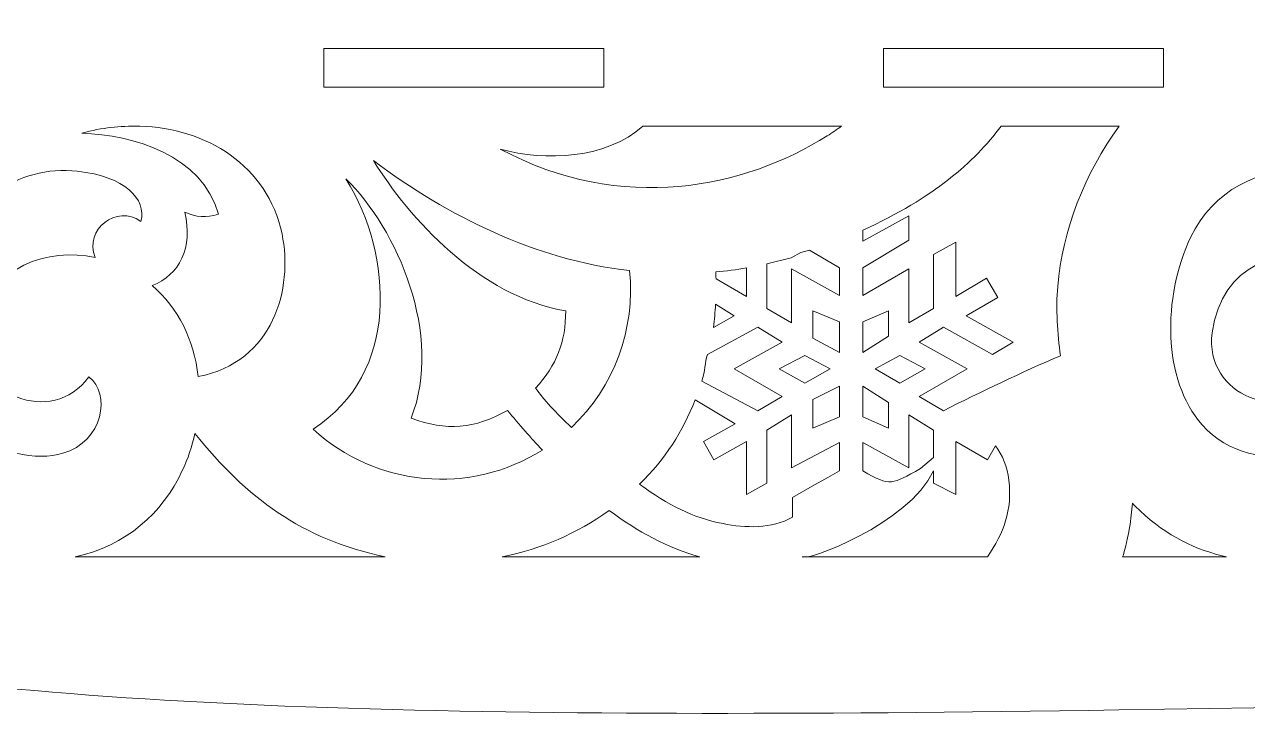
# Model space of a CAD drawing. Header units: centimetres. Extents: x -26.8 to 35.6, y -16.5 to 21.6.
# Drawn here: x 5 to 14.44, y -16.5 to -11.13 of the extents above; entities that cross this region are included whole.
import ezdxf

# ---------------------------------------------------------------- set-up
doc = ezdxf.new("R2010")
doc.units = ezdxf.units.CM
doc.header["$MEASUREMENT"] = 0
doc.layers.add('layer 1', color=7, linetype='Continuous')

msp = doc.modelspace()

# ---------------------------------------------------------------- linework, layer by layer
at = {"layer": 'layer 1', "color": 142, "lineweight": 9}
for points, knots in [([(4.84642, -4.8009), (4.84642, -4.8009), (4.84642, -5.23277), (4.84642, -5.23277), (4.84642, -5.23277), (4.1552, -5.89068), (3.75443, -6.55024), (3.58727, -7.25544), (3.58727, -7.25544), (3.35463, -8.23695), (3.58374, -9.24849), (4.11962, -10.42192), (4.11962, -10.42192), (4.17971, -10.55349), (4.2239, -10.67525), (4.25414, -10.78747), (4.25414, -10.78747), (4.25414, -10.78747), (4.10027, -10.98792), (4.10027, -10.98792), (4.10027, -10.98792), (4.10027, -10.98792), (3.92292, -11.0145), (3.92292, -11.0145), (3.92292, -11.0145), (3.92292, -11.0145), (4.08626, -10.7936), (4.08626, -10.7936), (4.08626, -10.7936), (4.08626, -10.7936), (4.01551, -10.73665), (4.01551, -10.73665), (4.01551, -10.73665), (4.01551, -10.73665), (3.79522, -11.0283), (3.79522, -11.0283), (3.79522, -11.0283), (3.76733, -10.96115), (3.75592, -10.92126), (3.66855, -10.86507), (3.66855, -10.86507), (3.66855, -10.86507), (4.00325, -10.72605), (4.00325, -10.72605), (4.00325, -10.72605), (4.00325, -10.72605), (3.96989, -10.64571), (3.96989, -10.64571), (3.96989, -10.64571), (3.96989, -10.64571), (3.71747, -10.74663), (3.71747, -10.74663), (3.71747, -10.74663), (3.71747, -10.74663), (3.78791, -10.5761), (3.78791, -10.5761), (3.78791, -10.5761), (3.78791, -10.5761), (4.04228, -10.47044), (4.04228, -10.47044), (4.04228, -10.47044), (4.04228, -10.47044), (4.00223, -10.39289), (4.00223, -10.39289), (4.00223, -10.39289), (4.00223, -10.39289), (3.83683, -10.45767), (3.83683, -10.45767), (3.83683, -10.45767), (3.83683, -10.45767), (3.89162, -10.32502), (3.89162, -10.32502), (3.89162, -10.32502), (3.89162, -10.32502), (3.81109, -10.29176), (3.81109, -10.29176), (3.81109, -10.29176), (3.81109, -10.29176), (3.75629, -10.4244), (3.75629, -10.4244), (3.75629, -10.4244), (3.75629, -10.4244), (3.68483, -10.26179), (3.68483, -10.26179), (3.68483, -10.26179), (3.68483, -10.26179), (3.60172, -10.28846), (3.60172, -10.28846), (3.60172, -10.28846), (3.60172, -10.28846), (3.70738, -10.54283), (3.70738, -10.54283), (3.70738, -10.54283), (3.70738, -10.54283), (3.63694, -10.71337), (3.63694, -10.71337), (3.63694, -10.71337), (3.63694, -10.71337), (3.52932, -10.46374), (3.52932, -10.46374), (3.52932, -10.46374), (3.52932, -10.46374), (3.449, -10.4971), (3.449, -10.4971), (3.449, -10.4971), (3.449, -10.4971), (3.58802, -10.8318), (3.58802, -10.8318), (3.58802, -10.8318), (3.58802, -10.8318), (3.57185, -10.83067), (3.57185, -10.83067), (3.57185, -10.83067), (3.50793, -10.81536), (3.44501, -10.82449), (3.38308, -10.85807), (3.38308, -10.85807), (3.38308, -10.85807), (3.42809, -10.49401), (3.42809, -10.49401), (3.42809, -10.49401), (3.42809, -10.49401), (3.33777, -10.48443), (3.33777, -10.48443), (3.33777, -10.48443), (3.33777, -10.48443), (3.30233, -10.75817), (3.30233, -10.75817), (3.30233, -10.75817), (3.30233, -10.75817), (3.1907, -10.61223), (3.1907, -10.61223), (3.1907, -10.61223), (3.1907, -10.61223), (3.23087, -10.34046), (3.23087, -10.34046), (3.23087, -10.34046), (3.23087, -10.34046), (3.14251, -10.32615), (3.14251, -10.32615), (3.14251, -10.32615), (3.14251, -10.32615), (3.11666, -10.50957), (3.11666, -10.50957), (3.11666, -10.50957), (3.11666, -10.50957), (3.02563, -10.39432), (3.02563, -10.39432), (3.02563, -10.39432), (3.02563, -10.39432), (2.95838, -10.44972), (2.95838, -10.44972), (2.95838, -10.44972), (2.95838, -10.44972), (3.04467, -10.563), (3.04467, -10.563), (3.04467, -10.563), (3.04467, -10.563), (2.86126, -10.53717), (2.86126, -10.53717), (2.86126, -10.53717), (2.86126, -10.53717), (2.85642, -10.62943), (2.85642, -10.62943), (2.85642, -10.62943), (2.85642, -10.62943), (3.11872, -10.66568), (3.11872, -10.66568), (3.11872, -10.66568), (3.11872, -10.66568), (3.23705, -10.80884), (3.23705, -10.80884), (3.23705, -10.80884), (3.23705, -10.80884), (2.96137, -10.77814), (2.96137, -10.77814), (2.96137, -10.77814), (2.96137, -10.77814), (2.95373, -10.86372), (2.95373, -10.86372), (2.95373, -10.86372), (2.95373, -10.86372), (3.31109, -10.91151), (3.31109, -10.91151), (3.31109, -10.91151), (3.29802, -10.94313), (3.26762, -10.95003), (3.25301, -10.99843), (3.25301, -10.99843), (3.25301, -10.99843), (3.23282, -11.101), (3.23282, -11.101), (3.23282, -11.101), (3.23282, -11.101), (2.94591, -10.88268), (2.94591, -10.88268), (2.94591, -10.88268), (2.94591, -10.88268), (2.88896, -10.95342), (2.88896, -10.95342), (2.88896, -10.95342), (2.88896, -10.95342), (3.1079, -11.12149), (3.1079, -11.12149), (3.1079, -11.12149), (3.1079, -11.12149), (2.92109, -11.14415), (2.92109, -11.14415), (2.92109, -11.14415), (2.92109, -11.14415), (2.71163, -10.97999), (2.71163, -10.97999), (2.71163, -10.97999), (2.71163, -10.97999), (2.64993, -11.04878), (2.64993, -11.04878), (2.64993, -11.04878), (2.64993, -11.04878), (2.79617, -11.16464), (2.79617, -11.16464), (2.79617, -11.16464), (2.79617, -11.16464), (2.65703, -11.17926), (2.65703, -11.17926), (2.65703, -11.17926), (2.65703, -11.17926), (2.66363, -11.27071), (2.66363, -11.27071), (2.66363, -11.27071), (2.66363, -11.27071), (2.80946, -11.25332), (2.80946, -11.25332), (2.80946, -11.25332), (2.80946, -11.25332), (2.70029, -11.39676), (2.70029, -11.39676), (2.70029, -11.39676), (2.70029, -11.39676), (2.773, -11.44898), (2.773, -11.44898), (2.773, -11.44898), (2.773, -11.44898), (2.93437, -11.23281), (2.93437, -11.23281), (2.93437, -11.23281), (2.93437, -11.23281), (3.11645, -11.20821), (3.11645, -11.20821), (3.11645, -11.20821), (3.11645, -11.20821), (2.94839, -11.42715), (2.94839, -11.42715), (2.94839, -11.42715), (2.94839, -11.42715), (3.02108, -11.47936), (3.02108, -11.47936), (3.02108, -11.47936), (3.02108, -11.47936), (3.24693, -11.2011), (3.24693, -11.2011), (3.24693, -11.2011), (3.26711, -11.26859), (3.30841, -11.32077), (3.37082, -11.35764), (3.37082, -11.35764), (3.37082, -11.35764), (3.03612, -11.49666), (3.03612, -11.49666), (3.03612, -11.49666), (3.03612, -11.49666), (3.07145, -11.57225), (3.07145, -11.57225), (3.07145, -11.57225), (3.07145, -11.57225), (3.32386, -11.47133), (3.32386, -11.47133), (3.32386, -11.47133), (3.32386, -11.47133), (3.25341, -11.64188), (3.25341, -11.64188), (3.25341, -11.64188), (3.25341, -11.64188), (2.9997, -11.74596), (2.9997, -11.74596), (2.9997, -11.74596), (2.9997, -11.74596), (3.03584, -11.8269), (3.03584, -11.8269), (3.03584, -11.8269), (2.96998, -11.79882), (2.90871, -11.76319), (2.85409, -11.72001), (2.85409, -11.72001), (2.66264, -11.56872), (2.55992, -11.29032), (2.66483, -10.87378), (2.66483, -10.87378), (2.87764, -10.02887), (2.61896, -9.18528), (2.05139, -8.56407), (2.05139, -8.56407), (1.53584, -7.99979), (0.74898, -7.61266), (-0.02704, -7.71999), (-0.02704, -7.71999), (-1.76756, -7.96071), (-2.49136, -9.41636), (-2.28879, -11.06447), (-2.28879, -11.06447), (-2.25303, -11.35541), (-2.18869, -11.65354), (-2.09713, -11.95297), (-2.09713, -11.95297), (-2.53066, -12.02925), (-2.93147, -12.29967), (-3.09073, -12.78345), (-3.09073, -12.78345), (-3.17917, -13.05393), (-3.14464, -13.42868), (-2.89771, -13.67296), (-2.89771, -13.67296), (-2.69338, -13.84765), (-2.44156, -13.86374), (-2.24408, -13.67296), (-2.24408, -13.67296), (-2.02462, -13.4463), (-2.19974, -13.05393), (-2.50488, -13.09245), (-2.50488, -13.09245), (-2.57292, -12.86175), (-2.41921, -12.74391), (-2.20175, -12.72278), (-2.20175, -12.72278), (-2.01841, -12.7072), (-1.78934, -12.84021), (-1.54444, -13.2216), (-1.54444, -13.2216), (-1.51234, -13.27746), (-1.47937, -13.33235), (-1.44574, -13.38729), (-1.44574, -13.38729), (-0.60531, -14.74457), (0.68234, -15.54025), (2.88113, -15.97827), (2.88113, -15.97827), (5.1754, -16.43532), (8.50024, -16.4997), (13.44697, -16.42566), (13.44697, -16.42566), (21.028, -16.31219), (24.83377, -16.28059), (30.88033, -16.28059), (30.88033, -16.28059), (31.15996, -16.28059), (31.41601, -16.22653), (31.64716, -16.12902), (31.64716, -16.12902), (31.64716, -16.12902), (31.73483, -16.12921), (31.73483, -16.12921), (31.73483, -16.12921), (31.73483, -16.11726), (31.74025, -16.10121), (31.75049, -16.08167), (31.75049, -16.08167), (32.28825, -15.81606), (32.68076, -15.30851), (32.90928, -14.70667), (32.90928, -14.70667), (33.50025, -13.15028), (32.95017, -10.94482), (30.95821, -10.80927), (30.95821, -10.80927), (30.08332, -10.74975), (29.64519, -10.92348), (29.22143, -11.13954), (29.22143, -11.13954), (29.22143, -11.13954), (29.22143, -7.15337), (29.22143, -7.15337), (29.22143, -7.15337), (30.33227, -7.18737), (31.56461, -6.38024), (31.99576, -5.46758), (31.99576, -5.46758), (32.42334, -4.56247), (32.36706, -3.33358), (32.09557, -2.36317), (32.09557, -2.36317), (32.21422, -2.40063), (32.33872, -2.42079), (32.46535, -2.42509), (32.46535, -2.42509), (33.21542, -2.48088), (33.83092, -2.02147), (34.14797, -1.39612), (34.14797, -1.39612), (34.6396, -0.42645), (34.2439, 0.99315), (33.48503, 1.68193), (33.48503, 1.68193), (33.44617, 1.71636), (33.40682, 1.74798), (33.36684, 1.77771), (33.36684, 1.77771), (33.23649, 1.88685), (33.0941, 1.98201), (32.94236, 2.05569), (32.94236, 2.05569), (32.17844, 2.43216), (31.14628, 2.36916), (30.33137, 1.8756), (30.33137, 1.8756), (29.51665, 1.38234), (28.92137, 0.45717), (28.58218, -0.40301), (28.58218, -0.40301), (28.24358, -1.26214), (28.16539, -2.05898), (27.98459, -2.68068), (27.98459, -2.68068), (27.80308, -3.30373), (27.52399, -3.75035), (27.20112, -3.99531), (27.20112, -3.99531), (26.93122, -4.20515), (26.63365, -4.26861), (26.4139, -4.1111), (26.4139, -4.1111), (26.4139, -4.1111), (26.41396, -4.11099), (26.41396, -4.11099), (26.41396, -4.11099), (26.64406, -3.67954), (26.34985, -3.38979), (26.05813, -3.41922), (26.05813, -3.41922), (24.93722, -3.30258), (23.26552, -6.41525), (22.16064, -7.07092), (22.16064, -7.07092), (21.04657, -7.73205), (20.59367, -7.80062), (19.5238, -7.27824), (19.5238, -7.27824), (20.04965, -7.41164), (20.83328, -7.32839), (21.0028, -6.74997), (21.0028, -6.74997), (20.86407, -6.70728), (20.73121, -6.69367), (20.58693, -6.70728), (20.58693, -6.70728), (20.84588, -6.44769), (20.95264, -6.07724), (20.82184, -5.74948), (20.82184, -5.74948), (20.72785, -5.51394), (20.60211, -5.46087), (20.44587, -5.40665), (20.44587, -5.40665), (19.88203, -5.21101), (19.70006, -6.06537), (20.30275, -6.07364), (20.30275, -6.07364), (20.31653, -6.2999), (20.15375, -6.49359), (19.90626, -6.60726), (19.90626, -6.60726), (19.61416, -6.74571), (19.20769, -6.76972), (18.72524, -6.64992), (18.72524, -6.64992), (18.244, -6.53014), (17.68969, -6.26334), (16.98849, -6.16329), (16.98849, -6.16329), (16.37581, -6.07599), (15.65131, -6.11244), (15.04132, -6.38903), (15.04132, -6.38903), (15.04132, -6.38903), (15.04104, -6.38912), (15.04104, -6.38912), (15.04104, -6.38912), (14.4297, -6.58739), (13.15729, -7.25176), (12.28644, -7.07786), (12.28644, -7.07786), (11.25346, -6.86925), (10.03063, -6.16289), (9.36955, -4.73433), (9.36955, -4.73433), (9.78798, -5.3146), (10.62529, -5.90068), (11.23121, -5.47378), (11.23121, -5.47378), (11.12651, -5.31328), (11.00556, -5.18654), (10.85269, -5.07692), (10.85269, -5.07692), (11.3053, -5.04129), (11.69161, -4.76636), (11.81078, -4.33098), (11.81078, -4.33098), (11.89642, -4.01807), (11.81242, -3.85839), (11.69917, -3.6716), (11.69917, -3.6716), (11.29042, -2.99746), (10.46302, -3.68635), (11.0522, -4.20852), (11.0522, -4.20852), (10.89433, -4.44382), (10.58669, -4.49637), (10.25601, -4.39758), (10.25601, -4.39758), (9.86248, -4.28526), (9.44267, -3.96232), (9.05683, -3.4325), (9.05683, -3.4325), (8.67215, -2.90373), (8.32673, -2.16738), (7.70978, -1.47051), (7.70978, -1.47051), (7.09192, -0.77286), (6.20579, -0.11046), (5.25514, 0.05294), (5.25514, 0.05294), (4.3042, 0.21654), (3.29039, -0.11676), (2.68355, -0.77025), (2.68355, -0.77025), (2.10118, -1.39032), (1.79369, -2.16375), (2.05817, -3.37631), (2.05817, -3.37631), (2.32264, -4.58888), (3.27386, -5.41633), (4.66181, -4.89658), (4.66181, -4.89658), (4.72564, -4.86875), (4.78738, -4.83685), (4.84642, -4.8009)], [0, 0, 0, 0, 0.0072993, 0.0072993, 0.0072993, 0.0072993, 0.0145985, 0.0145985, 0.0145985, 0.0145985, 0.0218978, 0.0218978, 0.0218978, 0.0218978, 0.0291971, 0.0291971, 0.0291971, 0.0291971, 0.0364964, 0.0364964, 0.0364964, 0.0364964, 0.0437956, 0.0437956, 0.0437956, 0.0437956, 0.0510949, 0.0510949, 0.0510949, 0.0510949, 0.0583942, 0.0583942, 0.0583942, 0.0583942, 0.0656934, 0.0656934, 0.0656934, 0.0656934, 0.0729927, 0.0729927, 0.0729927, 0.0729927, 0.080292, 0.080292, 0.080292, 0.080292, 0.0875912, 0.0875912, 0.0875912, 0.0875912, 0.0948905, 0.0948905, 0.0948905, 0.0948905, 0.1021898, 0.1021898, 0.1021898, 0.1021898, 0.1094891, 0.1094891, 0.1094891, 0.1094891, 0.1167883, 0.1167883, 0.1167883, 0.1167883, 0.1240876, 0.1240876, 0.1240876, 0.1240876, 0.1313869, 0.1313869, 0.1313869, 0.1313869, 0.1386861, 0.1386861, 0.1386861, 0.1386861, 0.1459854, 0.1459854, 0.1459854, 0.1459854, 0.1532847, 0.1532847, 0.1532847, 0.1532847, 0.1605839, 0.1605839, 0.1605839, 0.1605839, 0.1678832, 0.1678832, 0.1678832, 0.1678832, 0.1751825, 0.1751825, 0.1751825, 0.1751825, 0.1824818, 0.1824818, 0.1824818, 0.1824818, 0.189781, 0.189781, 0.189781, 0.189781, 0.1970803, 0.1970803, 0.1970803, 0.1970803, 0.2043796, 0.2043796, 0.2043796, 0.2043796, 0.2116788, 0.2116788, 0.2116788, 0.2116788, 0.2189781, 0.2189781, 0.2189781, 0.2189781, 0.2262774, 0.2262774, 0.2262774, 0.2262774, 0.2335766, 0.2335766, 0.2335766, 0.2335766, 0.2408759, 0.2408759, 0.2408759, 0.2408759, 0.2481752, 0.2481752, 0.2481752, 0.2481752, 0.2554745, 0.2554745, 0.2554745, 0.2554745, 0.2627737, 0.2627737, 0.2627737, 0.2627737, 0.270073, 0.270073, 0.270073, 0.270073, 0.2773723, 0.2773723, 0.2773723, 0.2773723, 0.2846715, 0.2846715, 0.2846715, 0.2846715, 0.2919708, 0.2919708, 0.2919708, 0.2919708, 0.2992701, 0.2992701, 0.2992701, 0.2992701, 0.3065693, 0.3065693, 0.3065693, 0.3065693, 0.3138686, 0.3138686, 0.3138686, 0.3138686, 0.3211679, 0.3211679, 0.3211679, 0.3211679, 0.3284672, 0.3284672, 0.3284672, 0.3284672, 0.3357664, 0.3357664, 0.3357664, 0.3357664, 0.3430657, 0.3430657, 0.3430657, 0.3430657, 0.350365, 0.350365, 0.350365, 0.350365, 0.3576642, 0.3576642, 0.3576642, 0.3576642, 0.3649635, 0.3649635, 0.3649635, 0.3649635, 0.3722628, 0.3722628, 0.3722628, 0.3722628, 0.379562, 0.379562, 0.379562, 0.379562, 0.3868613, 0.3868613, 0.3868613, 0.3868613, 0.3941606, 0.3941606, 0.3941606, 0.3941606, 0.4014599, 0.4014599, 0.4014599, 0.4014599, 0.4087591, 0.4087591, 0.4087591, 0.4087591, 0.4160584, 0.4160584, 0.4160584, 0.4160584, 0.4233577, 0.4233577, 0.4233577, 0.4233577, 0.4306569, 0.4306569, 0.4306569, 0.4306569, 0.4379562, 0.4379562, 0.4379562, 0.4379562, 0.4452555, 0.4452555, 0.4452555, 0.4452555, 0.4525547, 0.4525547, 0.4525547, 0.4525547, 0.459854, 0.459854, 0.459854, 0.459854, 0.4671533, 0.4671533, 0.4671533, 0.4671533, 0.4744526, 0.4744526, 0.4744526, 0.4744526, 0.4817518, 0.4817518, 0.4817518, 0.4817518, 0.4890511, 0.4890511, 0.4890511, 0.4890511, 0.4963504, 0.4963504, 0.4963504, 0.4963504, 0.5036496, 0.5036496, 0.5036496, 0.5036496, 0.5109489, 0.5109489, 0.5109489, 0.5109489, 0.5182482, 0.5182482, 0.5182482, 0.5182482, 0.5255474, 0.5255474, 0.5255474, 0.5255474, 0.5328467, 0.5328467, 0.5328467, 0.5328467, 0.540146, 0.540146, 0.540146, 0.540146, 0.5474453, 0.5474453, 0.5474453, 0.5474453, 0.5547445, 0.5547445, 0.5547445, 0.5547445, 0.5620438, 0.5620438, 0.5620438, 0.5620438, 0.5693431, 0.5693431, 0.5693431, 0.5693431, 0.5766423, 0.5766423, 0.5766423, 0.5766423, 0.5839416, 0.5839416, 0.5839416, 0.5839416, 0.5912409, 0.5912409, 0.5912409, 0.5912409, 0.5985401, 0.5985401, 0.5985401, 0.5985401, 0.6058394, 0.6058394, 0.6058394, 0.6058394, 0.6131387, 0.6131387, 0.6131387, 0.6131387, 0.620438, 0.620438, 0.620438, 0.620438, 0.6277372, 0.6277372, 0.6277372, 0.6277372, 0.6350365, 0.6350365, 0.6350365, 0.6350365, 0.6423358, 0.6423358, 0.6423358, 0.6423358, 0.649635, 0.649635, 0.649635, 0.649635, 0.6569343, 0.6569343, 0.6569343, 0.6569343, 0.6642336, 0.6642336, 0.6642336, 0.6642336, 0.6715328, 0.6715328, 0.6715328, 0.6715328, 0.6788321, 0.6788321, 0.6788321, 0.6788321, 0.6861314, 0.6861314, 0.6861314, 0.6861314, 0.6934307, 0.6934307, 0.6934307, 0.6934307, 0.7007299, 0.7007299, 0.7007299, 0.7007299, 0.7080292, 0.7080292, 0.7080292, 0.7080292, 0.7153285, 0.7153285, 0.7153285, 0.7153285, 0.7226277, 0.7226277, 0.7226277, 0.7226277, 0.729927, 0.729927, 0.729927, 0.729927, 0.7372263, 0.7372263, 0.7372263, 0.7372263, 0.7445255, 0.7445255, 0.7445255, 0.7445255, 0.7518248, 0.7518248, 0.7518248, 0.7518248, 0.7591241, 0.7591241, 0.7591241, 0.7591241, 0.7664234, 0.7664234, 0.7664234, 0.7664234, 0.7737226, 0.7737226, 0.7737226, 0.7737226, 0.7810219, 0.7810219, 0.7810219, 0.7810219, 0.7883212, 0.7883212, 0.7883212, 0.7883212, 0.7956204, 0.7956204, 0.7956204, 0.7956204, 0.8029197, 0.8029197, 0.8029197, 0.8029197, 0.810219, 0.810219, 0.810219, 0.810219, 0.8175182, 0.8175182, 0.8175182, 0.8175182, 0.8248175, 0.8248175, 0.8248175, 0.8248175, 0.8321168, 0.8321168, 0.8321168, 0.8321168, 0.8394161, 0.8394161, 0.8394161, 0.8394161, 0.8467153, 0.8467153, 0.8467153, 0.8467153, 0.8540146, 0.8540146, 0.8540146, 0.8540146, 0.8613139, 0.8613139, 0.8613139, 0.8613139, 0.8686131, 0.8686131, 0.8686131, 0.8686131, 0.8759124, 0.8759124, 0.8759124, 0.8759124, 0.8832117, 0.8832117, 0.8832117, 0.8832117, 0.8905109, 0.8905109, 0.8905109, 0.8905109, 0.8978102, 0.8978102, 0.8978102, 0.8978102, 0.9051095, 0.9051095, 0.9051095, 0.9051095, 0.9124088, 0.9124088, 0.9124088, 0.9124088, 0.919708, 0.919708, 0.919708, 0.919708, 0.9270073, 0.9270073, 0.9270073, 0.9270073, 0.9343066, 0.9343066, 0.9343066, 0.9343066, 0.9416058, 0.9416058, 0.9416058, 0.9416058, 0.9489051, 0.9489051, 0.9489051, 0.9489051, 0.9562044, 0.9562044, 0.9562044, 0.9562044, 0.9635036, 0.9635036, 0.9635036, 0.9635036, 0.9708029, 0.9708029, 0.9708029, 0.9708029, 0.9781022, 0.9781022, 0.9781022, 0.9781022, 0.9854015, 0.9854015, 0.9854015, 0.9854015, 1, 1, 1, 1]), ([(9.19247, -11.31333), (9.19247, -11.31333), (9.46916, -11.31333), (9.46916, -11.31333), (9.46916, -11.31333), (9.46916, -11.31333), (9.46916, -11.61333), (9.46916, -11.61333), (9.46916, -11.61333), (9.46916, -11.61333), (7.3078, -11.61333), (7.3078, -11.61333), (7.3078, -11.61333), (7.3078, -11.61333), (7.3078, -11.31333), (7.3078, -11.31333), (7.3078, -11.31333), (7.3078, -11.31333), (7.48151, -11.31333), (7.48151, -11.31333), (7.48151, -11.31333), (7.48151, -11.31333), (9.19247, -11.31333), (9.19247, -11.31333)], [0, 0, 0, 0, 0.1428571, 0.1428571, 0.1428571, 0.1428571, 0.2857143, 0.2857143, 0.2857143, 0.2857143, 0.4285714, 0.4285714, 0.4285714, 0.4285714, 0.5714286, 0.5714286, 0.5714286, 0.5714286, 0.7142857, 0.7142857, 0.7142857, 0.7142857, 1, 1, 1, 1]), ([(13.79188, -11.31333), (13.79188, -11.31333), (12.91106, -11.31333), (12.91106, -11.31333), (12.91106, -11.31333), (12.91106, -11.31333), (11.84402, -11.31333), (11.84402, -11.31333), (11.84402, -11.31333), (11.84402, -11.31333), (11.71873, -11.31333), (11.71873, -11.31333), (11.71873, -11.31333), (11.71873, -11.31333), (11.63101, -11.31333), (11.63101, -11.31333), (11.63101, -11.31333), (11.63101, -11.31333), (11.63052, -11.31333), (11.63052, -11.31333), (11.63052, -11.31333), (11.63052, -11.31333), (11.63052, -11.61333), (11.63052, -11.61333), (11.63052, -11.61333), (11.63052, -11.61333), (13.79188, -11.61333), (13.79188, -11.61333), (13.79188, -11.61333), (13.79188, -11.61333), (13.79188, -11.31333), (13.79188, -11.31333)], [0, 0, 0, 0, 0.1111111, 0.1111111, 0.1111111, 0.1111111, 0.2222222, 0.2222222, 0.2222222, 0.2222222, 0.3333333, 0.3333333, 0.3333333, 0.3333333, 0.4444444, 0.4444444, 0.4444444, 0.4444444, 0.5555556, 0.5555556, 0.5555556, 0.5555556, 0.6666667, 0.6666667, 0.6666667, 0.6666667, 0.7777778, 0.7777778, 0.7777778, 0.7777778, 1, 1, 1, 1]), ([(5.88795, -11.91333), (5.72322, -11.91333), (5.60491, -11.92293), (5.43942, -11.9673), (5.43942, -11.9673), (5.83466, -11.98044), (6.3687, -12.13733), (6.49355, -12.59335), (6.49355, -12.59335), (6.40093, -12.62451), (6.32329, -12.61833), (6.23455, -12.57816), (6.23455, -12.57816), (6.30007, -12.85202), (6.1943, -13.0643), (5.98171, -13.14572), (5.98171, -13.14572), (6.18548, -13.32101), (6.3045, -13.56112), (6.33748, -13.84931), (6.33748, -13.84931), (6.92183, -13.73543), (7.07195, -13.16682), (6.98527, -12.74613), (6.98527, -12.74613), (6.87508, -12.21627), (6.39565, -11.92686), (5.88795, -11.91333)], [0, 0, 0, 0, 0.125, 0.125, 0.125, 0.125, 0.25, 0.25, 0.25, 0.25, 0.375, 0.375, 0.375, 0.375, 0.5, 0.5, 0.5, 0.5, 0.625, 0.625, 0.625, 0.625, 0.75, 0.75, 0.75, 0.75, 1, 1, 1, 1]), ([(11.30569, -11.91333), (11.30569, -11.91333), (9.77134, -11.91333), (9.77134, -11.91333), (9.77134, -11.91333), (9.49301, -12.16645), (9.01778, -12.1877), (8.67042, -12.09096), (8.67042, -12.09096), (9.61156, -12.59541), (10.55682, -12.39007), (11.19584, -11.98842), (11.19584, -11.98842), (11.23405, -11.96429), (11.27063, -11.93922), (11.30569, -11.91333)], [0, 0, 0, 0, 0.2, 0.2, 0.2, 0.2, 0.4, 0.4, 0.4, 0.4, 0.6, 0.6, 0.6, 0.6, 1, 1, 1, 1]), ([(13.45024, -11.91333), (13.45024, -11.91333), (12.53947, -11.91333), (12.53947, -11.91333), (12.53947, -11.91333), (12.325, -12.1953), (12.02332, -12.46377), (11.47101, -12.71735), (11.47101, -12.71735), (11.47101, -12.71735), (11.47101, -12.80307), (11.47101, -12.80307), (11.47101, -12.80307), (11.47101, -12.80307), (11.82601, -12.60584), (11.82601, -12.60584), (11.82601, -12.60584), (11.82601, -12.60584), (11.82601, -12.79518), (11.82601, -12.79518), (11.82601, -12.79518), (11.82601, -12.79518), (11.471, -13.0082), (11.471, -13.0082), (11.471, -13.0082), (11.471, -13.0082), (11.471, -13.22119), (11.471, -13.22119), (11.471, -13.22119), (11.471, -13.22119), (11.82602, -13.01608), (11.82602, -13.01608), (11.82602, -13.01608), (11.82602, -13.01608), (11.82601, -13.43421), (11.82601, -13.43421), (11.82601, -13.43421), (11.82601, -13.43421), (12.01535, -13.32375), (12.01535, -13.32375), (12.01535, -13.32375), (12.01535, -13.32375), (12.01535, -12.90564), (12.01535, -12.90564), (12.01535, -12.90564), (12.01535, -12.90564), (12.18892, -12.81096), (12.18892, -12.81096), (12.18892, -12.81096), (12.18892, -13.01127), (12.18892, -13.04352), (12.18892, -13.22909), (12.18892, -13.22909), (12.18892, -13.22909), (12.42559, -13.08708), (12.42559, -13.08708), (12.42559, -13.08708), (12.42559, -13.08708), (12.51238, -13.23698), (12.51238, -13.23698), (12.51238, -13.23698), (12.51238, -13.23698), (12.26781, -13.37898), (12.26781, -13.37898), (12.26781, -13.37898), (12.26781, -13.37898), (12.63071, -13.5841), (12.63071, -13.5841), (12.63071, -13.5841), (12.63071, -13.5841), (12.47293, -13.67877), (12.47293, -13.67877), (12.47293, -13.67877), (12.47293, -13.67877), (12.09424, -13.46576), (12.09424, -13.46576), (12.09424, -13.46576), (12.09424, -13.46576), (11.90491, -13.5841), (11.90491, -13.5841), (11.90491, -13.5841), (11.90491, -13.5841), (12.2757, -13.78922), (12.2757, -13.78922), (12.2757, -13.78922), (12.2757, -13.78922), (11.90491, -14.00223), (11.90491, -14.00223), (11.90491, -14.00223), (11.90491, -14.00223), (12.09424, -14.11267), (12.09424, -14.11267), (12.09424, -14.11267), (12.37683, -13.9685), (12.70201, -13.81485), (12.99619, -13.68727), (12.99619, -13.68727), (12.97218, -13.5204), (12.96107, -13.31953), (12.97501, -13.15369), (12.97501, -13.15369), (13.01047, -12.71922), (13.18366, -12.27757), (13.45024, -11.91333)], [0, 0, 0, 0, 0.037037, 0.037037, 0.037037, 0.037037, 0.0740741, 0.0740741, 0.0740741, 0.0740741, 0.1111111, 0.1111111, 0.1111111, 0.1111111, 0.1481481, 0.1481481, 0.1481481, 0.1481481, 0.1851852, 0.1851852, 0.1851852, 0.1851852, 0.2222222, 0.2222222, 0.2222222, 0.2222222, 0.2592593, 0.2592593, 0.2592593, 0.2592593, 0.2962963, 0.2962963, 0.2962963, 0.2962963, 0.3333333, 0.3333333, 0.3333333, 0.3333333, 0.3703704, 0.3703704, 0.3703704, 0.3703704, 0.4074074, 0.4074074, 0.4074074, 0.4074074, 0.4444444, 0.4444444, 0.4444444, 0.4444444, 0.4814815, 0.4814815, 0.4814815, 0.4814815, 0.5185185, 0.5185185, 0.5185185, 0.5185185, 0.5555556, 0.5555556, 0.5555556, 0.5555556, 0.5925926, 0.5925926, 0.5925926, 0.5925926, 0.6296296, 0.6296296, 0.6296296, 0.6296296, 0.6666667, 0.6666667, 0.6666667, 0.6666667, 0.7037037, 0.7037037, 0.7037037, 0.7037037, 0.7407407, 0.7407407, 0.7407407, 0.7407407, 0.7777778, 0.7777778, 0.7777778, 0.7777778, 0.8148148, 0.8148148, 0.8148148, 0.8148148, 0.8518519, 0.8518519, 0.8518519, 0.8518519, 0.8888889, 0.8888889, 0.8888889, 0.8888889, 0.9259259, 0.9259259, 0.9259259, 0.9259259, 1, 1, 1, 1]), ([(7.6919, -12.17958), (8.27328, -12.61621), (8.94034, -12.94418), (9.6691, -13.03004), (9.6691, -13.03004), (9.71551, -13.48192), (9.54912, -13.93074), (9.22071, -14.24169), (9.22071, -14.24169), (9.10281, -14.1309), (9.00195, -14.0232), (8.94339, -13.93768), (8.94339, -13.93768), (9.10564, -13.76069), (9.17635, -13.58265), (9.17635, -13.34101), (9.17635, -13.34101), (8.51023, -13.23023), (7.96483, -12.62451), (7.6919, -12.17958)], [0, 0, 0, 0, 0.1666667, 0.1666667, 0.1666667, 0.1666667, 0.3333333, 0.3333333, 0.3333333, 0.3333333, 0.5, 0.5, 0.5, 0.5, 0.6666667, 0.6666667, 0.6666667, 0.6666667, 1, 1, 1, 1]), ([(4.77425, -12.42606), (4.73312, -12.46611), (4.69015, -12.50385), (4.64554, -12.53926), (4.64554, -12.53926), (4.5829, -12.60605), (4.52986, -12.68323), (4.48927, -12.7693), (4.48927, -12.7693), (4.4258, -12.90225), (4.38144, -13.04316), (4.35616, -13.1859), (4.35616, -13.1859), (4.28674, -13.58265), (4.37138, -13.99204), (4.57494, -14.22159), (4.57494, -14.22159), (4.77538, -14.45218), (5.09297, -14.50035), (5.29237, -14.44185), (5.29237, -14.44185), (5.60422, -14.3514), (5.6668, -13.97905), (5.49386, -13.85138), (5.49386, -13.85138), (5.20776, -14.24169), (4.58809, -13.99204), (4.65337, -13.51104), (4.65337, -13.51104), (4.72894, -12.96469), (5.18219, -12.85845), (5.54236, -12.9275), (5.54236, -12.9275), (5.45672, -12.71109), (5.70644, -12.5158), (5.89607, -12.64952), (5.89607, -12.64952), (5.94045, -12.47742), (5.77403, -12.30145), (5.40434, -12.26127), (5.40434, -12.26127), (5.17571, -12.23543), (4.95219, -12.29754), (4.77425, -12.42606)], [0, 0, 0, 0, 0.0833333, 0.0833333, 0.0833333, 0.0833333, 0.1666667, 0.1666667, 0.1666667, 0.1666667, 0.25, 0.25, 0.25, 0.25, 0.3333333, 0.3333333, 0.3333333, 0.3333333, 0.4166667, 0.4166667, 0.4166667, 0.4166667, 0.5, 0.5, 0.5, 0.5, 0.5833333, 0.5833333, 0.5833333, 0.5833333, 0.6666667, 0.6666667, 0.6666667, 0.6666667, 0.75, 0.75, 0.75, 0.75, 0.8333333, 0.8333333, 0.8333333, 0.8333333, 1, 1, 1, 1]), ([(14.00413, -12.7693), (14.16835, -12.42097), (14.53664, -12.21804), (14.91919, -12.26127), (14.91919, -12.26127), (15.28888, -12.30145), (15.45531, -12.47742), (15.41092, -12.64952), (15.41092, -12.64952), (15.22129, -12.5158), (14.97157, -12.71109), (15.05721, -12.9275), (15.05721, -12.9275), (14.69704, -12.85845), (14.2438, -12.96469), (14.16822, -13.51104), (14.16822, -13.51104), (14.10294, -13.99204), (14.72261, -14.24169), (15.00871, -13.85138), (15.00871, -13.85138), (15.18166, -13.97905), (15.11908, -14.3514), (14.80723, -14.44185), (14.80723, -14.44185), (14.60782, -14.50035), (14.29023, -14.45218), (14.08978, -14.22159), (14.08978, -14.22159), (13.786, -13.87558), (13.77997, -13.23872), (14.00413, -12.7693)], [0, 0, 0, 0, 0.1111111, 0.1111111, 0.1111111, 0.1111111, 0.2222222, 0.2222222, 0.2222222, 0.2222222, 0.3333333, 0.3333333, 0.3333333, 0.3333333, 0.4444444, 0.4444444, 0.4444444, 0.4444444, 0.5555556, 0.5555556, 0.5555556, 0.5555556, 0.6666667, 0.6666667, 0.6666667, 0.6666667, 0.7777778, 0.7777778, 0.7777778, 0.7777778, 1, 1, 1, 1]), ([(7.2252, -14.25482), (7.89441, -13.82613), (7.84591, -12.91746), (7.47934, -12.32051), (7.47934, -12.32051), (7.87326, -12.70697), (8.23495, -13.52831), (7.98214, -14.17032), (7.98214, -14.17032), (8.25712, -14.27183), (8.47179, -14.25482), (8.72668, -14.10978), (8.72668, -14.10978), (8.81749, -14.22159), (8.90728, -14.32232), (8.99575, -14.41689), (8.99575, -14.41689), (8.43643, -14.76906), (7.71098, -14.70156), (7.2252, -14.25482)], [0, 0, 0, 0, 0.1666667, 0.1666667, 0.1666667, 0.1666667, 0.3333333, 0.3333333, 0.3333333, 0.3333333, 0.5, 0.5, 0.5, 0.5, 0.6666667, 0.6666667, 0.6666667, 0.6666667, 1, 1, 1, 1]), ([(10.72942, -12.97832), (10.72942, -12.97832), (10.72942, -13.32375), (10.72942, -13.32375), (10.72942, -13.32375), (10.72942, -13.32375), (10.91875, -13.43421), (10.91875, -13.43421), (10.91875, -13.43421), (10.91875, -13.43421), (10.91875, -13.01608), (10.91875, -13.01608), (10.91875, -13.01608), (10.91875, -13.01608), (11.28955, -13.2212), (11.28955, -13.2212), (11.28955, -13.2212), (11.28955, -13.2212), (11.28955, -13.00819), (11.28955, -13.00819), (11.28955, -13.00819), (11.28955, -13.00819), (11.05875, -12.87273), (11.05875, -12.87273), (11.05875, -12.87273), (11.05875, -12.87273), (10.99224, -12.89016), (10.99224, -12.89016), (10.99224, -12.89016), (10.99224, -12.89016), (10.91659, -12.93122), (10.91659, -12.93122), (10.91659, -12.93122), (10.91659, -12.93122), (10.72942, -12.97832), (10.72942, -12.97832)], [0, 0, 0, 0, 0.1, 0.1, 0.1, 0.1, 0.2, 0.2, 0.2, 0.2, 0.3, 0.3, 0.3, 0.3, 0.4, 0.4, 0.4, 0.4, 0.5, 0.5, 0.5, 0.5, 0.6, 0.6, 0.6, 0.6, 0.7, 0.7, 0.7, 0.7, 0.8, 0.8, 0.8, 0.8, 1, 1, 1, 1]), ([(10.33653, -13.09258), (10.33653, -13.09258), (10.57163, -13.22909), (10.57163, -13.22909), (10.57163, -13.22909), (10.57163, -13.22909), (10.57163, -13.0093), (10.57163, -13.0093), (10.57163, -13.0093), (10.49469, -13.0224), (10.41595, -13.03271), (10.33519, -13.03905), (10.33519, -13.03905), (10.33579, -13.05696), (10.33623, -13.0748), (10.33653, -13.09258)], [0, 0, 0, 0, 0.2, 0.2, 0.2, 0.2, 0.4, 0.4, 0.4, 0.4, 0.6, 0.6, 0.6, 0.6, 1, 1, 1, 1]), ([(10.31719, -13.46928), (10.31719, -13.46928), (10.47696, -13.37898), (10.47696, -13.37898), (10.47696, -13.37898), (10.47696, -13.37898), (10.33318, -13.28974), (10.33318, -13.28974), (10.33318, -13.28974), (10.33001, -13.34976), (10.32477, -13.4095), (10.31719, -13.46928)], [0, 0, 0, 0, 0.25, 0.25, 0.25, 0.25, 0.5, 0.5, 0.5, 0.5, 1, 1, 1, 1]), ([(11.08443, -13.33953), (11.08443, -13.33953), (11.08443, -13.55254), (11.08443, -13.55254), (11.08443, -13.55254), (11.08443, -13.55254), (11.28955, -13.66299), (11.28955, -13.66299), (11.28955, -13.66299), (11.28955, -13.66299), (11.28955, -13.42632), (11.28955, -13.42632), (11.28955, -13.42632), (11.28955, -13.42632), (11.08443, -13.33953), (11.08443, -13.33953)], [0, 0, 0, 0, 0.2, 0.2, 0.2, 0.2, 0.4, 0.4, 0.4, 0.4, 0.6, 0.6, 0.6, 0.6, 1, 1, 1, 1]), ([(11.471, -13.42632), (11.471, -13.42632), (11.471, -13.66299), (11.471, -13.66299), (11.471, -13.66299), (11.471, -13.66299), (11.66823, -13.53677), (11.66823, -13.53677), (11.66823, -13.53677), (11.66823, -13.53677), (11.66823, -13.33953), (11.66823, -13.33953), (11.66823, -13.33953), (11.66823, -13.33953), (11.471, -13.42632), (11.471, -13.42632)], [0, 0, 0, 0, 0.2, 0.2, 0.2, 0.2, 0.4, 0.4, 0.4, 0.4, 0.6, 0.6, 0.6, 0.6, 1, 1, 1, 1]), ([(10.2269, -13.88307), (10.2269, -13.88307), (10.65841, -14.11268), (10.65841, -14.11268), (10.65841, -14.11268), (10.65841, -14.11268), (10.84775, -14.00223), (10.84775, -14.00223), (10.84775, -14.00223), (10.84775, -14.00223), (10.47696, -13.78923), (10.47696, -13.78923), (10.47696, -13.78923), (10.47696, -13.78923), (10.84775, -13.5841), (10.84775, -13.5841), (10.84775, -13.5841), (10.84775, -13.5841), (10.65841, -13.46576), (10.65841, -13.46576), (10.65841, -13.46576), (10.65841, -13.46576), (10.27184, -13.67877), (10.27184, -13.67877), (10.27184, -13.67877), (10.27184, -13.67877), (10.27021, -13.6778), (10.27021, -13.6778), (10.27021, -13.6778), (10.25106, -13.73949), (10.25366, -13.80657), (10.2269, -13.88307)], [0, 0, 0, 0, 0.1111111, 0.1111111, 0.1111111, 0.1111111, 0.2222222, 0.2222222, 0.2222222, 0.2222222, 0.3333333, 0.3333333, 0.3333333, 0.3333333, 0.4444444, 0.4444444, 0.4444444, 0.4444444, 0.5555556, 0.5555556, 0.5555556, 0.5555556, 0.6666667, 0.6666667, 0.6666667, 0.6666667, 0.7777778, 0.7777778, 0.7777778, 0.7777778, 1, 1, 1, 1]), ([(10.82408, -13.78922), (10.82408, -13.78922), (11.02132, -13.89967), (11.02132, -13.89967), (11.02132, -13.89967), (11.02132, -13.89967), (11.21854, -13.78922), (11.21854, -13.78922), (11.21854, -13.78922), (11.21854, -13.78922), (11.02132, -13.68666), (11.02132, -13.68666), (11.02132, -13.68666), (11.02132, -13.68666), (10.82408, -13.78922), (10.82408, -13.78922)], [0, 0, 0, 0, 0.2, 0.2, 0.2, 0.2, 0.4, 0.4, 0.4, 0.4, 0.6, 0.6, 0.6, 0.6, 1, 1, 1, 1]), ([(11.56567, -13.78922), (11.56567, -13.78922), (11.75501, -13.89968), (11.75501, -13.89968), (11.75501, -13.89968), (11.75501, -13.89968), (11.95224, -13.78922), (11.95224, -13.78922), (11.95224, -13.78922), (11.95224, -13.78922), (11.75501, -13.68666), (11.75501, -13.68666), (11.75501, -13.68666), (11.75501, -13.68666), (11.56567, -13.78922), (11.56567, -13.78922)], [0, 0, 0, 0, 0.2, 0.2, 0.2, 0.2, 0.4, 0.4, 0.4, 0.4, 0.6, 0.6, 0.6, 0.6, 1, 1, 1, 1]), ([(11.08443, -14.24679), (11.08443, -14.24679), (11.28955, -14.16002), (11.28955, -14.16002), (11.28955, -14.16002), (11.28955, -14.16002), (11.28955, -13.92334), (11.28955, -13.92334), (11.28955, -13.92334), (11.28955, -13.92334), (11.08443, -14.0259), (11.08443, -14.0259), (11.08443, -14.0259), (11.08443, -14.0259), (11.08443, -14.24679), (11.08443, -14.24679)], [0, 0, 0, 0, 0.2, 0.2, 0.2, 0.2, 0.4, 0.4, 0.4, 0.4, 0.6, 0.6, 0.6, 0.6, 1, 1, 1, 1]), ([(11.471, -14.16001), (11.471, -14.16001), (11.66823, -14.24679), (11.66823, -14.24679), (11.66823, -14.24679), (11.66823, -14.24679), (11.66824, -14.04957), (11.66824, -14.04957), (11.66824, -14.04957), (11.66824, -14.04957), (11.471, -13.92334), (11.471, -13.92334), (11.471, -13.92334), (11.471, -13.92334), (11.471, -14.16001), (11.471, -14.16001)], [0, 0, 0, 0, 0.2, 0.2, 0.2, 0.2, 0.4, 0.4, 0.4, 0.4, 0.6, 0.6, 0.6, 0.6, 1, 1, 1, 1]), ([(10.92664, -14.93488), (10.92664, -14.93488), (10.92664, -14.78326), (10.92664, -14.78326), (10.92664, -14.78326), (10.92664, -14.78326), (11.07912, -14.69708), (11.07912, -14.69708), (11.07912, -14.69708), (11.07912, -14.69708), (11.20126, -14.62803), (11.20126, -14.62803), (11.20126, -14.62803), (11.20126, -14.62803), (11.28954, -14.57814), (11.28954, -14.57814), (11.28954, -14.57814), (11.28954, -14.57814), (11.28955, -14.35725), (11.28955, -14.35725), (11.28955, -14.35725), (11.28955, -14.35725), (10.91875, -14.55447), (10.91875, -14.55447), (10.91875, -14.55447), (10.91875, -14.55447), (10.91875, -14.14424), (10.91875, -14.14424), (10.91875, -14.14424), (10.91875, -14.14424), (10.72942, -14.26257), (10.72942, -14.26257), (10.72942, -14.26257), (10.72942, -14.26257), (10.72941, -14.67281), (10.72941, -14.67281), (10.72941, -14.67281), (10.72941, -14.67281), (10.57163, -14.75958), (10.57163, -14.75958), (10.57163, -14.75958), (10.57163, -14.75958), (10.57163, -14.34936), (10.57163, -14.34936), (10.57163, -14.34936), (10.57163, -14.34936), (10.31917, -14.49136), (10.31917, -14.49136), (10.31917, -14.49136), (10.31917, -14.49136), (10.24029, -14.34935), (10.24029, -14.34935), (10.24029, -14.34935), (10.24029, -14.34935), (10.48485, -14.21524), (10.48485, -14.21524), (10.48485, -14.21524), (10.48485, -14.21524), (10.17563, -14.02971), (10.17563, -14.02971), (10.17563, -14.02971), (10.08033, -14.27339), (9.94388, -14.48385), (9.74677, -14.68146), (9.74677, -14.68146), (9.97146, -14.84454), (10.15282, -14.93911), (10.39068, -14.98548), (10.39068, -14.98548), (10.56322, -15.01926), (10.76485, -15.02784), (10.92664, -14.93488)], [0, 0, 0, 0, 0.0526316, 0.0526316, 0.0526316, 0.0526316, 0.1052632, 0.1052632, 0.1052632, 0.1052632, 0.1578947, 0.1578947, 0.1578947, 0.1578947, 0.2105263, 0.2105263, 0.2105263, 0.2105263, 0.2631579, 0.2631579, 0.2631579, 0.2631579, 0.3157895, 0.3157895, 0.3157895, 0.3157895, 0.3684211, 0.3684211, 0.3684211, 0.3684211, 0.4210526, 0.4210526, 0.4210526, 0.4210526, 0.4736842, 0.4736842, 0.4736842, 0.4736842, 0.5263158, 0.5263158, 0.5263158, 0.5263158, 0.5789474, 0.5789474, 0.5789474, 0.5789474, 0.6315789, 0.6315789, 0.6315789, 0.6315789, 0.6842105, 0.6842105, 0.6842105, 0.6842105, 0.7368421, 0.7368421, 0.7368421, 0.7368421, 0.7894737, 0.7894737, 0.7894737, 0.7894737, 0.8421053, 0.8421053, 0.8421053, 0.8421053, 0.8947368, 0.8947368, 0.8947368, 0.8947368, 1, 1, 1, 1]), ([(12.01535, -14.47516), (12.01535, -14.47516), (12.01535, -14.26257), (12.01535, -14.26257), (12.01535, -14.26257), (12.01535, -14.26257), (11.82601, -14.14424), (11.82601, -14.14424), (11.82601, -14.14424), (11.82601, -14.14424), (11.82601, -14.55447), (11.82601, -14.55447), (11.82601, -14.55447), (11.82601, -14.55447), (11.471, -14.35724), (11.471, -14.35724), (11.471, -14.35724), (11.471, -14.35724), (11.471, -14.57814), (11.471, -14.57814), (11.471, -14.57814), (11.68888, -14.70403), (11.69399, -14.68037), (11.91517, -14.56032), (11.91517, -14.56032), (11.91517, -14.56032), (12.01535, -14.47516), (12.01535, -14.47516)], [0, 0, 0, 0, 0.125, 0.125, 0.125, 0.125, 0.25, 0.25, 0.25, 0.25, 0.375, 0.375, 0.375, 0.375, 0.5, 0.5, 0.5, 0.5, 0.625, 0.625, 0.625, 0.625, 0.75, 0.75, 0.75, 0.75, 1, 1, 1, 1]), ([(6.21546, -14.57584), (6.25833, -14.48394), (6.29131, -14.38731), (6.31219, -14.28806), (6.31219, -14.28806), (6.7144, -14.78814), (7.13645, -15.10528), (7.78246, -15.24207), (7.78246, -15.24207), (7.78246, -15.24207), (5.38913, -15.24207), (5.38913, -15.24207), (5.38913, -15.24207), (5.77817, -15.15552), (6.06221, -14.90793), (6.21546, -14.57584)], [0, 0, 0, 0, 0.2, 0.2, 0.2, 0.2, 0.4, 0.4, 0.4, 0.4, 0.6, 0.6, 0.6, 0.6, 1, 1, 1, 1]), ([(12.49374, -14.3829), (12.49374, -14.3829), (12.43348, -14.49136), (12.43348, -14.49136), (12.43348, -14.49136), (12.43348, -14.49136), (12.18891, -14.34936), (12.18891, -14.34936), (12.18891, -14.34936), (12.18891, -14.34936), (12.18892, -14.7596), (12.18892, -14.7596), (12.18892, -14.7596), (12.18892, -14.7596), (12.01535, -14.67281), (12.01535, -14.67281), (12.01535, -14.67281), (12.01535, -14.67281), (12.01535, -14.57702), (12.01535, -14.57702), (12.01535, -14.57702), (11.82388, -14.99237), (11.02579, -15.28116), (11.00236, -15.24207), (11.00236, -15.24207), (11.00236, -15.24207), (12.43299, -15.24207), (12.43299, -15.24207), (12.43299, -15.24207), (12.55889, -15.05478), (12.6265, -14.88268), (12.59734, -14.64926), (12.59734, -14.64926), (12.58463, -14.54881), (12.54974, -14.45526), (12.49374, -14.3829)], [0, 0, 0, 0, 0.1, 0.1, 0.1, 0.1, 0.2, 0.2, 0.2, 0.2, 0.3, 0.3, 0.3, 0.3, 0.4, 0.4, 0.4, 0.4, 0.5, 0.5, 0.5, 0.5, 0.6, 0.6, 0.6, 0.6, 0.7, 0.7, 0.7, 0.7, 0.8, 0.8, 0.8, 0.8, 1, 1, 1, 1]), ([(13.61026, -15.24207), (13.61026, -15.24207), (13.47604, -15.24207), (13.47604, -15.24207), (13.47604, -15.24207), (13.49033, -15.21363), (13.52387, -15.05255), (13.53047, -15.01459), (13.53047, -15.01459), (13.54156, -14.95224), (13.54748, -14.88886), (13.55161, -14.82651), (13.55161, -14.82651), (13.57027, -14.84814), (13.5913, -14.8672), (13.612, -14.8868), (13.612, -14.8868), (13.81658, -15.08002), (14.04849, -15.19185), (14.27913, -15.24207), (14.27913, -15.24207), (14.27913, -15.24207), (13.61026, -15.24207), (13.61026, -15.24207)], [0, 0, 0, 0, 0.1428571, 0.1428571, 0.1428571, 0.1428571, 0.2857143, 0.2857143, 0.2857143, 0.2857143, 0.4285714, 0.4285714, 0.4285714, 0.4285714, 0.5714286, 0.5714286, 0.5714286, 0.5714286, 0.7142857, 0.7142857, 0.7142857, 0.7142857, 1, 1, 1, 1]), ([(9.51095, -14.88268), (9.72929, -15.04567), (9.9664, -15.17627), (10.21113, -15.24207), (10.21113, -15.24207), (10.21113, -15.24207), (8.68642, -15.24207), (8.68642, -15.24207), (8.68642, -15.24207), (8.99189, -15.17869), (9.25684, -15.06586), (9.51095, -14.88268)], [0, 0, 0, 0, 0.25, 0.25, 0.25, 0.25, 0.5, 0.5, 0.5, 0.5, 1, 1, 1, 1])]:
    msp.add_open_spline(points, degree=3, knots=knots, dxfattribs=at)

doc.saveas('drawing.dxf')
